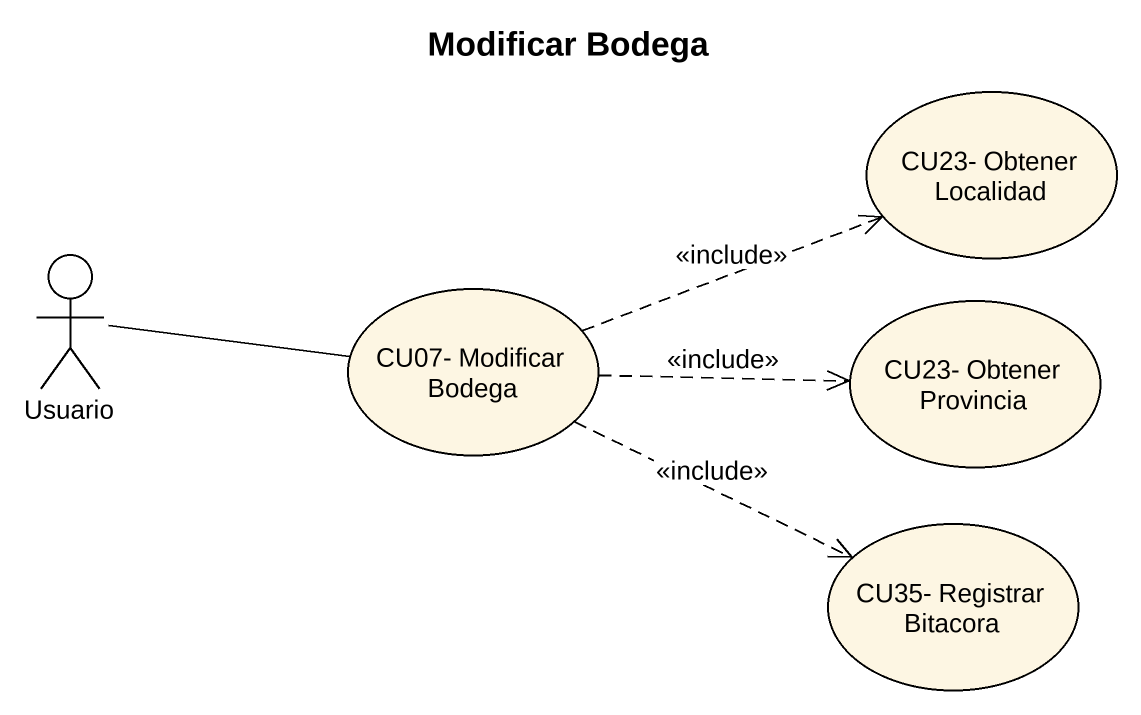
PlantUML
@startuml
title Modificar Bodega
usecase "CU23- Obtener Localidad" as CU23_Obtener_Localidad
actor Usuario
usecase "CU07- Modificar Bodega" as CU07_Modificar_Bodega
usecase "CU23- Obtener Provincia" as CU23_Obtener_Provincia
usecase "CU35- Registrar Bitacora" as CU35_Registrar_Bitacora
Usuario -right- CU07_Modificar_Bodega
CU07_Modificar_Bodega .right.> CU23_Obtener_Localidad : <<include>>
CU07_Modificar_Bodega .right.> CU23_Obtener_Provincia : <<include>>
CU07_Modificar_Bodega .right.> CU35_Registrar_Bitacora : <<include>>
@enduml
